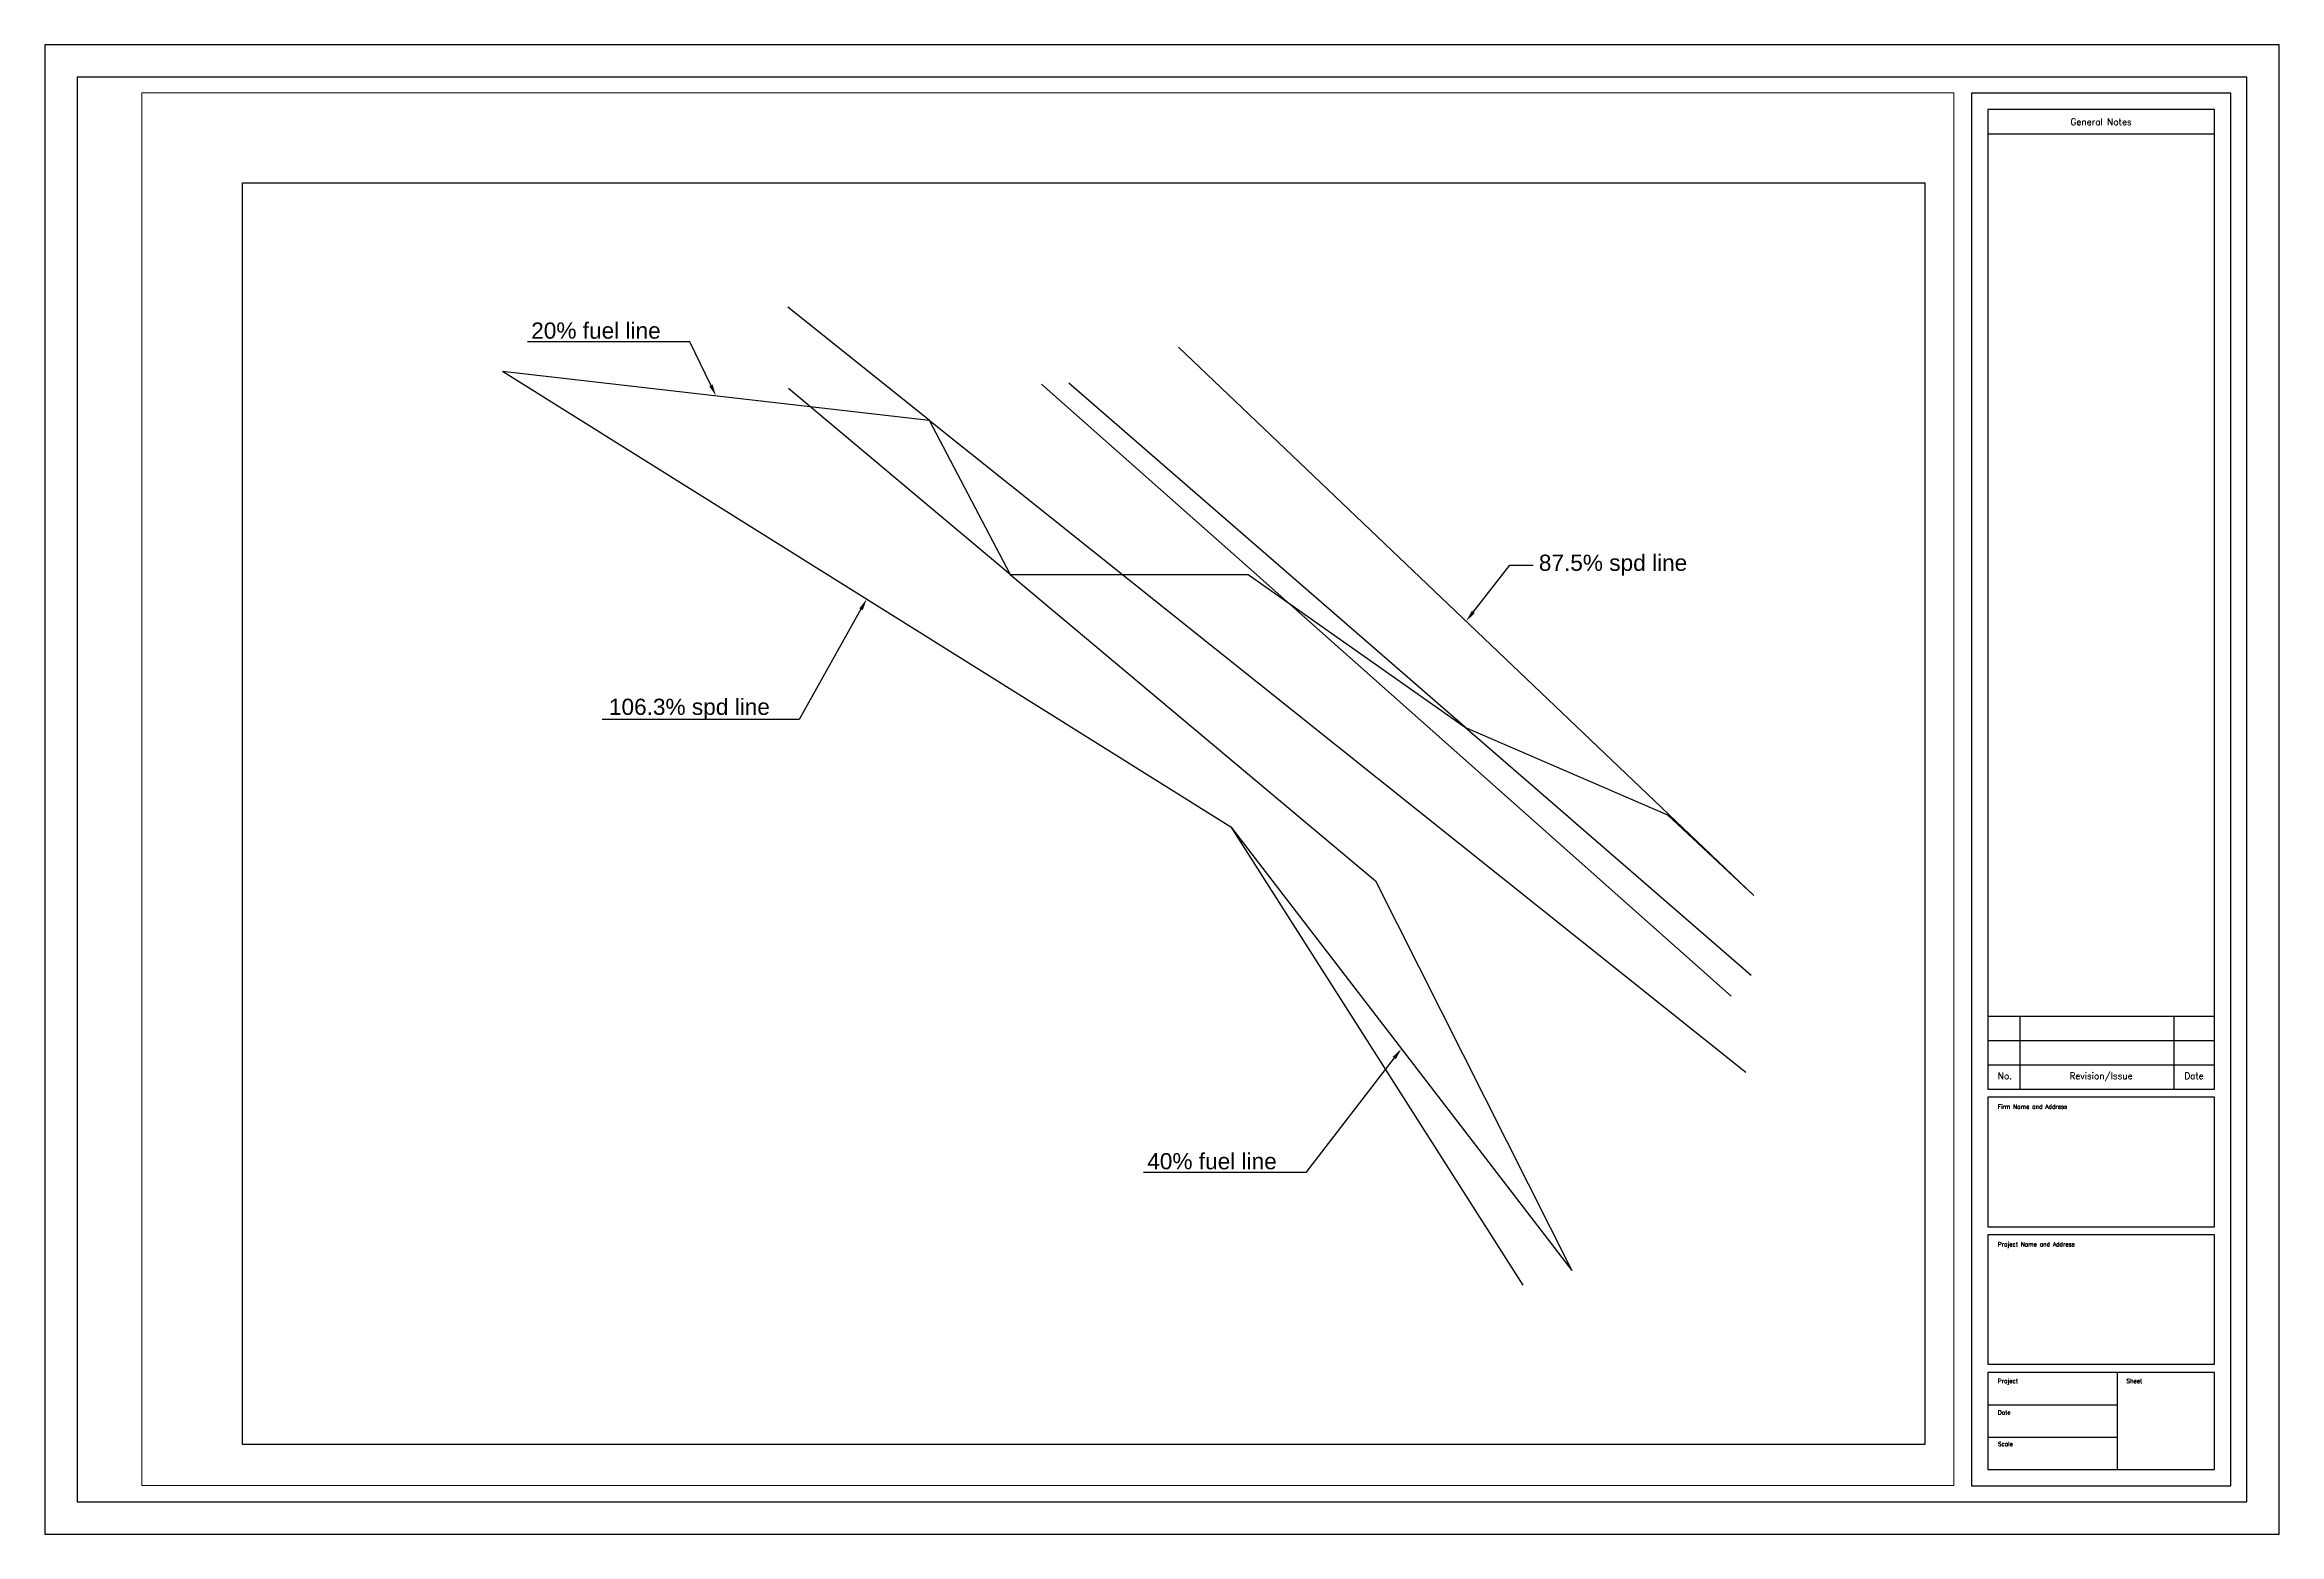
# Paper-space layout 'D-Size Layout' of a CAD drawing. Header units: inches. Extents: x 0 to 34.5, y 0 to 23.
import ezdxf
from ezdxf import colors
from ezdxf.entities.mleader import LeaderData, LeaderLine
from ezdxf.enums import TextEntityAlignment as Align
from ezdxf.math import Vec2, Vec3

# ---------------------------------------------------------------- set-up
doc = ezdxf.new("R2010")
doc.units = ezdxf.units.IN
doc.header["$LTSCALE"] = 48
doc.header["$MEASUREMENT"] = 0
doc.layers.add('Title Block', color=7, linetype='Continuous')
doc.layers.add('Viewport', color=5, linetype='Continuous')
doc.styles.add('Roman', font='romans')
doc.styles.get("Standard").update_dxf_attribs({"font": 'arial.ttf'})
picture_1 = doc.add_image_def('image1.png', size_in_pixel=(560, 420))

# ---------------------------------------------------------------- blocks, each defined once
blk = doc.blocks.new('Architectural Title Block')
for p, q in [((34.5, 23), (0, 23)), ((0, 23), (0, 0)), ((34.5, 0), (34.5, 23)), ((34, 22.5), (0.5, 22.5)), ((0.5, 22.5), (0.5, 0.5)), ((34, 0.5), (34, 22.5)), ((33.75, 22.25), (29.75, 22.25)), ((29.75, 22.25), (29.75, 0.75)), ((33.75, 0.75), (33.75, 22.25)), ((33.5, 22), (30, 22)), ((30, 22), (30, 6.875)), ((33.5, 6.875), (33.5, 22)), ((30, 21.625), (33.5, 21.625)), ((30, 8), (33.5, 8)), ((30.5, 6.875), (30.5, 8)), ((32.875, 6.875), (32.875, 8)), ((30, 7.625), (33.5, 7.625)), ((30, 7.25), (33.5, 7.25)), ((30, 6.875), (33.5, 6.875)), ((33.5, 6.75), (30, 6.75)), ((30, 6.75), (30, 4.75)), ((33.5, 4.75), (33.5, 6.75)), ((30, 4.75), (33.5, 4.75)), ((33.5, 4.625), (30, 4.625)), ((30, 4.625), (30, 2.625)), ((33.5, 2.625), (33.5, 4.625)), ((30, 2.625), (33.5, 2.625)), ((33.5, 2.5), (30, 2.5)), ((30, 2.5), (30, 1)), ((32, 1), (32, 2.5)), ((33.5, 1), (33.5, 2.5)), ((30, 2), (32, 2)), ((30, 1.5), (32, 1.5)), ((29.75, 0.75), (33.75, 0.75)), ((30, 1), (33.5, 1)), ((0.5, 0.5), (34, 0.5)), ((0, 0), (34.5, 0))]:
    blk.add_line(p, q)
at = {"style": 'Roman'}
for s, p in [('General Notes', (31.7483, 21.8078)), ('No.', (30.2636, 7.0784)), ('Revision/Issue', (31.7483, 7.0784)), ('Date', (33.1838, 7.0784))]:
    blk.add_text(s, height=0.1, dxfattribs=at).set_placement(p, align=Align.MIDDLE_CENTER)
for s, p in [('Firm Name and Address', (30.1554, 6.5711)), ('Project Name and Address', (30.1554, 4.4461)), ('Project', (30.1554, 2.3346)), ('Sheet', (32.1399, 2.3346)), ('Date', (30.1554, 1.8489)), ('Scale', (30.1554, 1.3632))]:
    blk.add_text(s, height=0.065, dxfattribs=at).set_placement(p)
at = {"color": 0, "style": 'Roman', "flags": 8}
for tag, p in [('FNAME', (-0.05, 6)), ('REVDATE', (-0.05, 3)), ('USER', (-0.05, 0))]:
    blk.add_attdef(tag, p, '', height=0.15, rotation=90, dxfattribs=at)

psp = doc.layouts.new('D-Size Layout')

# ---------------------------------------------------------------- linework, layer by layer
at = {"color": 3}
for p, q in [((13.657, 17.201), (11.472, 18.945)), ((26.389, 9.863), (17.503, 18.332)), ((7.069, 17.958), (18.314, 10.921)), ((14.906, 14.818), (11.481, 17.689)), ((18.579, 14.931), (15.392, 17.76)), ((21.938, 12.458), (15.811, 17.776)), ((13.657, 17.201), (26.265, 7.138)), ((18.579, 14.931), (26.038, 8.31)), ((14.906, 14.818), (20.548, 10.089)), ((21.938, 12.458), (26.344, 8.633)), ((25.054, 11.109), (26.389, 9.863)), ((18.314, 10.921), (22.82, 3.846)), ((20.548, 10.089), (23.577, 4.073))]:
    psp.add_line(p, q, dxfattribs=at)
at = {"color": 1}
for p, q in [((7.069, 17.958), (13.657, 17.201)), ((13.657, 17.201), (14.906, 14.818)), ((14.906, 14.818), (18.579, 14.818)), ((18.579, 14.818), (21.938, 12.458)), ((21.938, 12.458), (21.938, 12.458)), ((21.938, 12.458), (25.054, 11.109)), ((18.314, 10.921), (23.577, 4.073))]:
    psp.add_line(p, q, dxfattribs=at)

# ---------------------------------------------------------------- block references
at = {"layer": 'Title Block'}
psp.add_blockref('Architectural Title Block', (0, 0), dxfattribs=at)

# ---------------------------------------------------------------- pictures from other files: only their frames are drawn
image = psp.add_image(picture_1, insert=(3.055, 1.387), size_in_units=(25.974, 19.48))
image.dxf.flags = 7

# ---------------------------------------------------------------- leaders
ml = psp.add_multileader_mtext('Standard')
ml.set_content('20% fuel line', color=256)
ml.set_leader_properties()
ml.build(insert=Vec2(0, 0))
ml.multileader.update_dxf_attribs({"text_right_attachment_type": 6, "dogleg_length": 0.36, "arrow_head_size": 0.18})
ctx = ml.context
ctx.base_point, ctx.char_height, ctx.arrow_head_size, ctx.landing_gap_size, ctx.plane_origin = Vec3(7.445, 18.581), 0.25, 0.18, 0.09, Vec3(10.363, 17.58)
ctx.right_attachment, ctx.text_align_type = 6, 2
notes = []
notes.append((ctx, [(0, (1, 1, 0), (9.961, 18.411), (-1, 0), 0.36, [(0, [(10.363, 17.58)], 0, [])])]))
ctx.mtext.insert, ctx.mtext.alignment, ctx.mtext.flow_direction = Vec3(9.511, 18.711), 3, 5
ml = psp.add_multileader_mtext('Standard')
ml.set_content('87.5% spd line', color=256)
ml.set_leader_properties()
ml.build(insert=Vec2(0, 0))
ml.multileader.update_dxf_attribs({"text_right_attachment_type": 6, "dogleg_length": 0.36, "arrow_head_size": 0.18})
ctx = ml.context
ctx.base_point, ctx.char_height, ctx.arrow_head_size, ctx.landing_gap_size, ctx.plane_origin = Vec3(22.978, 14.966), 0.25, 0.18, 0.09, Vec3(21.946, 14.098)
ctx.right_attachment = 6
notes.append((ctx, [(0, (1, 1, 0), (22.618, 14.966), (1, 0), 0.36, [(0, [(21.946, 14.098)], 0, [])])]))
ctx.mtext.insert, ctx.mtext.flow_direction = Vec3(23.068, 15.126), 5
ml = psp.add_multileader_mtext('Standard')
ml.set_content('106.3% spd line ', color=256)
ml.set_leader_properties()
ml.build(insert=Vec2(0, 0))
ml.multileader.update_dxf_attribs({"text_right_attachment_type": 6, "dogleg_length": 0.36, "arrow_head_size": 0.18})
ctx = ml.context
ctx.base_point, ctx.char_height, ctx.arrow_head_size, ctx.landing_gap_size, ctx.plane_origin = Vec3(8.673, 12.743), 0.25, 0.18, 0.09, Vec3(12.691, 14.439)
ctx.right_attachment, ctx.text_align_type = 6, 2
notes.append((ctx, [(0, (1, 1, 0), (11.646, 12.583), (-1, 0), 0.36, [(0, [(12.691, 14.439)], 0, [])])]))
ctx.mtext.insert, ctx.mtext.alignment, ctx.mtext.flow_direction = Vec3(11.196, 12.902), 3, 5
ml = psp.add_multileader_mtext('Standard')
ml.set_content('40% fuel line', color=256)
ml.set_leader_properties()
ml.build(insert=Vec2(0, 0))
ml.multileader.update_dxf_attribs({"text_right_attachment_type": 6, "dogleg_length": 0.36, "arrow_head_size": 0.18})
ctx = ml.context
ctx.base_point, ctx.char_height, ctx.arrow_head_size, ctx.landing_gap_size, ctx.plane_origin = Vec3(16.951, 5.756), 0.25, 0.18, 0.09, Vec3(20.946, 7.497)
ctx.right_attachment, ctx.text_align_type = 6, 2
notes.append((ctx, [(0, (1, 1, 0), (19.472, 5.586), (-1, 0), 0.36, [(0, [(20.946, 7.497)], 0, [])])]))
ctx.mtext.insert, ctx.mtext.alignment, ctx.mtext.flow_direction = Vec3(19.022, 5.886), 3, 5
for ctx, leaders in notes:
    for number, flags, end, landing, length, lines in leaders:
        leader = LeaderData()
        leader.index, (leader.has_last_leader_line, leader.has_dogleg_vector, leader.attachment_direction) = number, flags
        leader.last_leader_point, leader.dogleg_vector, leader.dogleg_length = Vec3(end), Vec3(landing), length
        for number, points, colour, breaks in lines:
            line = LeaderLine()
            line.index, line.vertices, line.color, line.breaks = number, Vec3.list(points), colors.encode_raw_color(colour), breaks
            leader.lines.append(line)
        ctx.leaders.append(leader)

# ---------------------------------------------------------------- viewports
at = {"layer": 'Viewport'}
psp.add_viewport(center=(15.488, 11.505), size=(27.976, 21.4991), view_center_point=(605.967, 465.994), view_height=1031.95692, dxfattribs=at)

doc.saveas('drawing.dxf')
